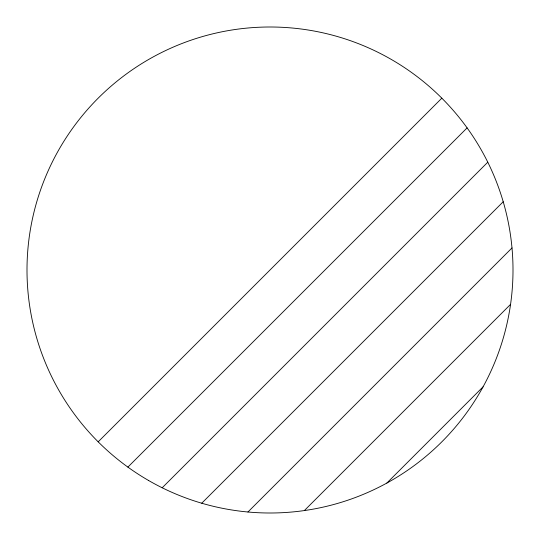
<?xml version="1.0" encoding="UTF-8"?>
<svg xmlns="http://www.w3.org/2000/svg" width="540" height="540" viewBox="0 0 540 540"><rect width="100%" height="100%" fill="white"/><g stroke="black" fill="none" stroke-linecap="round" stroke-linejoin="round"><path stroke-width="0.81" d="M98.172 441.828L441.828 98.172M127.879 467.107L467.107 127.879M162.196 487.775L487.775 162.196M201.737 503.213L503.213 201.737M247.941 511.994L511.994 247.941M304.364 510.557L510.557 304.364M386.843 483.064L483.064 386.843M148.5 480.445A243 243 0 0 0 513 270A243 243 0 0 0 148.5 59.555A243 243 0 0 0 148.5 480.445"/></g></svg>
